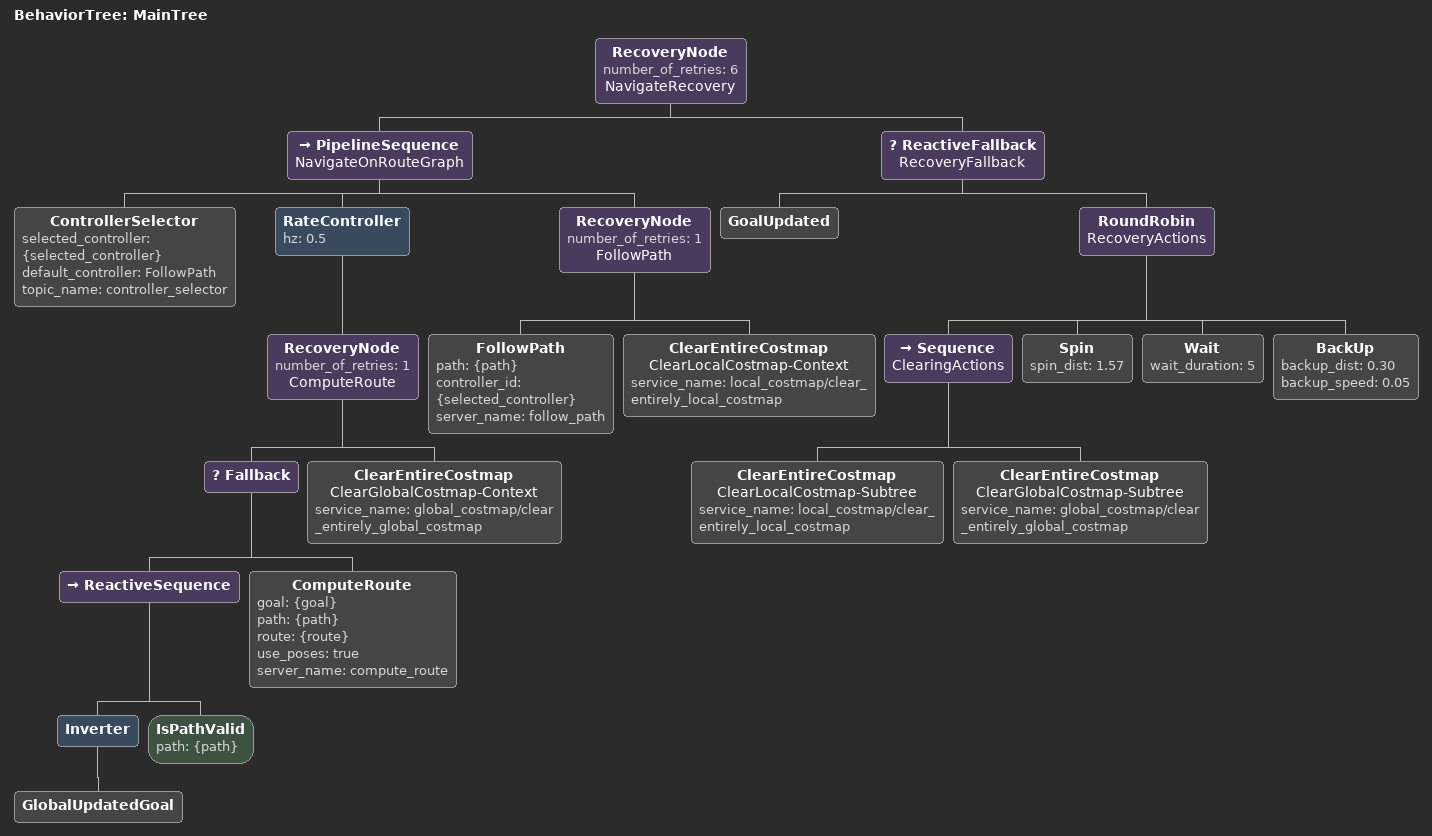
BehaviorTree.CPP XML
<!--
  Route-only NavigateToPose BT for ROS 2 Jazzy.
  This intentionally removes the first/last-mile freespace planning so the
  planned path stays on the route graph computed by route_server.
-->
<root BTCPP_format="4" main_tree_to_execute="MainTree">
  <BehaviorTree ID="MainTree">
    <RecoveryNode number_of_retries="6" name="NavigateRecovery">
      <PipelineSequence name="NavigateOnRouteGraph">
        <ControllerSelector selected_controller="{selected_controller}" default_controller="FollowPath" topic_name="controller_selector"/>
        <RateController hz="0.5">
          <RecoveryNode number_of_retries="1" name="ComputeRoute">
            <Fallback>
              <ReactiveSequence>
                <Inverter>
                  <GlobalUpdatedGoal/>
                </Inverter>
                <IsPathValid path="{path}"/>
              </ReactiveSequence>
              <ComputeRoute goal="{goal}" path="{path}" route="{route}" use_poses="true" server_name="compute_route"/>
            </Fallback>
            <ClearEntireCostmap name="ClearGlobalCostmap-Context" service_name="global_costmap/clear_entirely_global_costmap"/>
          </RecoveryNode>
        </RateController>
        <RecoveryNode number_of_retries="1" name="FollowPath">
          <FollowPath path="{path}" controller_id="{selected_controller}" server_name="follow_path"/>
          <ClearEntireCostmap name="ClearLocalCostmap-Context" service_name="local_costmap/clear_entirely_local_costmap"/>
        </RecoveryNode>
      </PipelineSequence>
      <ReactiveFallback name="RecoveryFallback">
        <GoalUpdated/>
        <RoundRobin name="RecoveryActions">
          <Sequence name="ClearingActions">
            <ClearEntireCostmap name="ClearLocalCostmap-Subtree" service_name="local_costmap/clear_entirely_local_costmap"/>
            <ClearEntireCostmap name="ClearGlobalCostmap-Subtree" service_name="global_costmap/clear_entirely_global_costmap"/>
          </Sequence>
          <Spin spin_dist="1.57"/>
          <Wait wait_duration="5"/>
          <BackUp backup_dist="0.30" backup_speed="0.05"/>
        </RoundRobin>
      </ReactiveFallback>
    </RecoveryNode>
  </BehaviorTree>
</root>
